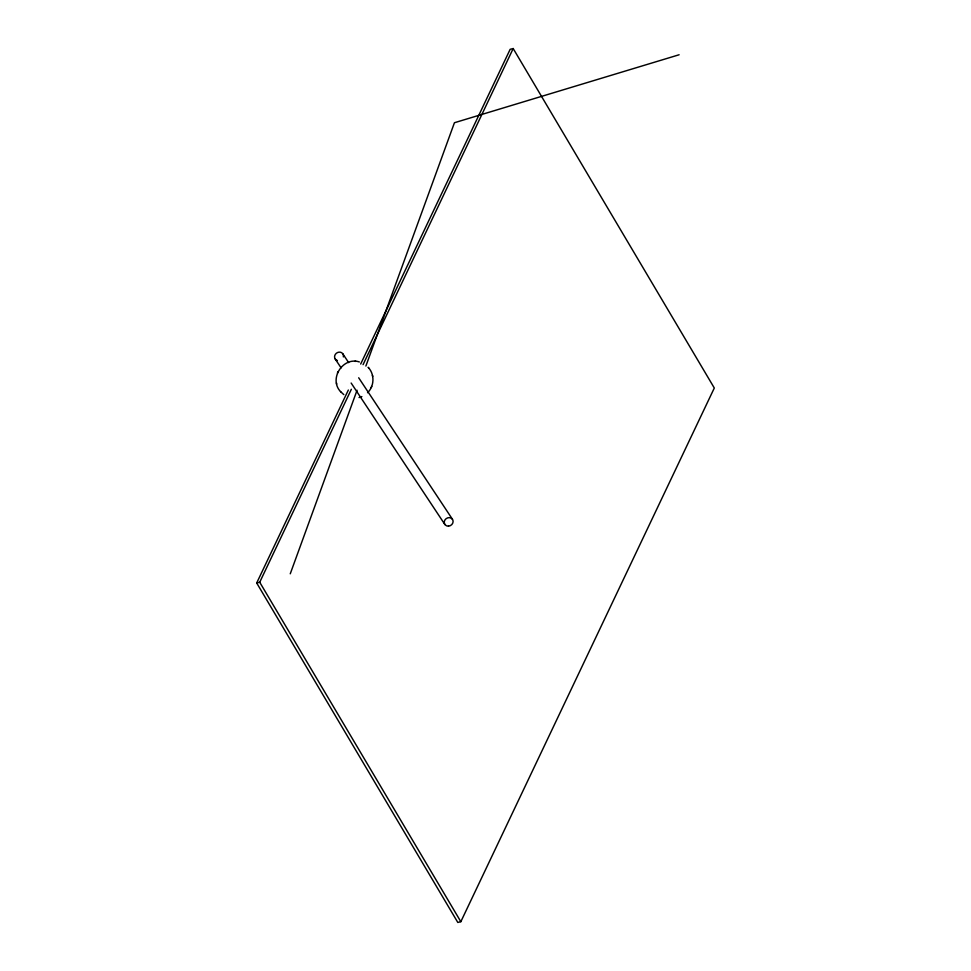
<?xml version="1.0" encoding="UTF-8"?>
<svg xmlns="http://www.w3.org/2000/svg" width="971" height="971" viewBox="0 0 971 971"><rect width="100%" height="100%" fill="white"/><g stroke="black" fill="none" stroke-linecap="round" stroke-linejoin="round"><path stroke-width="1.46" d="M359.343 361.928C342.702 356.43 328.453 379.309 340.736 391.811M367.548 392.733C374.381 386.264 374.77 374.515 368.422 367.584M290.256 573.8L357.061 390.245M365.873 366.055L454.44 122.734L679.13 54.764M337.447 372.985L337.957 371.808M371.201 387.587L371.711 386.422M360.678 364.04L510.163 49.303L513.186 48.55L714.304 388.012L460.837 921.697L457.814 922.45L256.696 582.988L348.334 390.039M256.696 582.988L259.718 582.236L351.356 389.286M363.057 364.659L513.186 48.55M361.867 396.593L359.052 397.552M354.901 361.309L355.872 361.346M343.819 394.627L340.53 391.58M368.628 367.815L368.167 367.305M342.787 353.772L348.65 362.62M358.687 377.78L452.437 519.254M335.238 359.039L341.1 367.875M351.15 383.035L444.888 524.51M259.718 582.236L460.837 921.697M372.451 375.316L372.694 376.493M336.464 382.902L336.706 384.079M337.41 360.52A4.6 4.115 -33.5 0 1 334.789 355.495A4.6 4.115 -33.5 0 1 340.214 352.194A4.6 4.115 -33.5 0 1 343.358 356.915M448.505 526.136A4.6 4.115 -33.5 0 0 452.595 519.497A4.6 4.115 -33.5 0 0 444.888 520.019A4.6 4.115 -33.5 0 0 448.505 526.136"/></g></svg>
